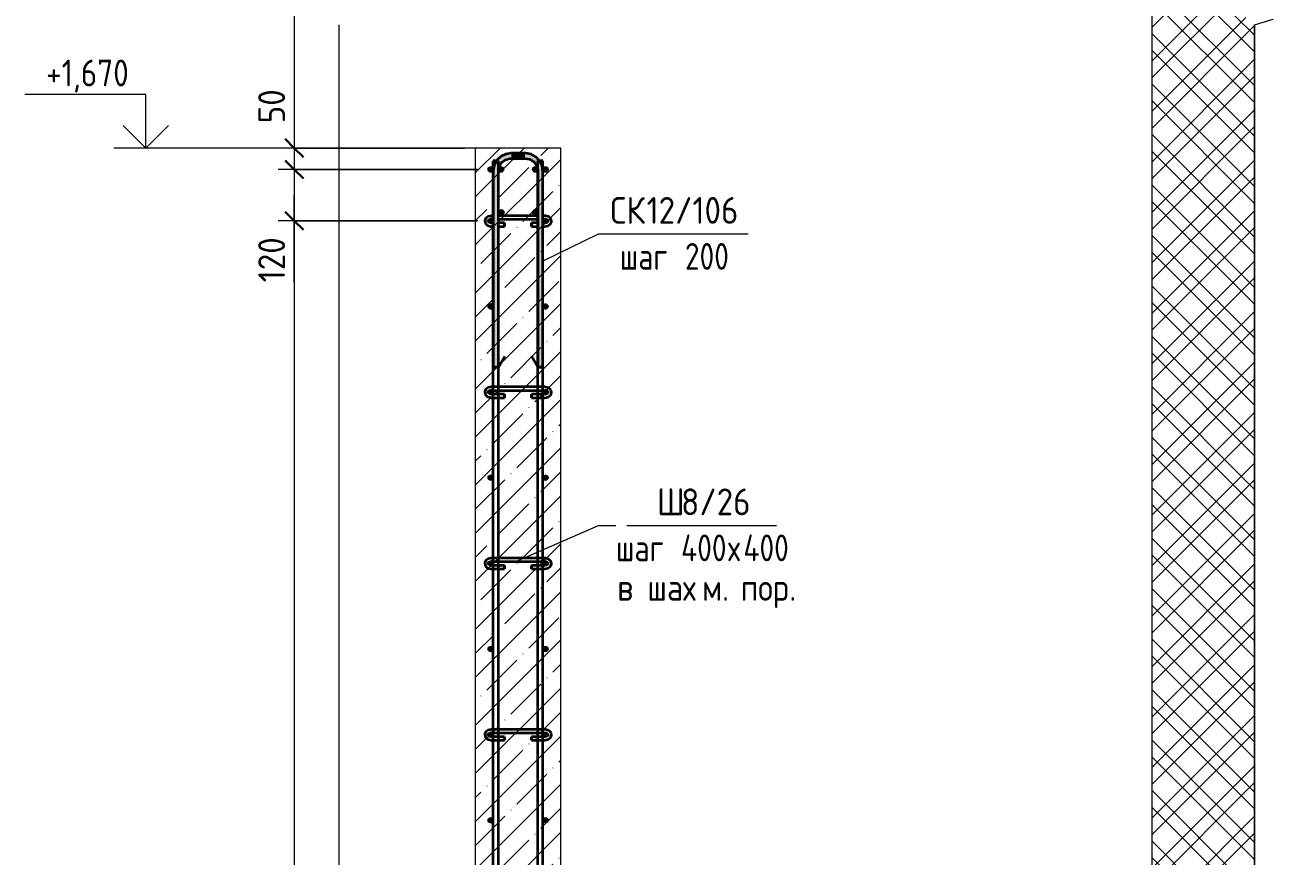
# Model space of a CAD drawing. Header units: millimetres. Extents: x -2461 to 50011, y -6221 to 38236.
# Drawn here: x 38458 to 41373, y 16 to 1958 of the extents above; entities that cross this region are included whole.
import ezdxf

# ---------------------------------------------------------------- set-up
doc = ezdxf.new("R2010")
doc.units = ezdxf.units.MM
for name, color, linetype, lineweight in [('AA_Dim', 7, 'Continuous', 9), ('AA_Dim-25', 7, 'Continuous', 9), ('AA_Linii', 7, 'Continuous', 9), ('AA_Oformlenie', 7, 'Continuous', 9), ('AA_Vinoska', 7, 'Continuous', 9), ('AA_Visotnaya otmetka', 7, 'Continuous', 9), ('AF_Stena', 7, 'Continuous', 18), ('AF_Stena_Опалубка', 253, 'Continuous', 18), ('Gen_Text', 7, 'Continuous', 9), ('KR_Armatura', 7, 'Continuous', 20), ('KR_Armatura_Tonkie', 7, 'Continuous', 20)]:
    doc.layers.add(name, color=color, linetype=linetype, lineweight=lineweight)
doc.styles.add('ISOCPEUR_10', font='isocpeur.ttf', dxfattribs={"width": 0.9, "height": 62.5})
doc.styles.add('ISOCPEUR_11', font='isocpeur.ttf', dxfattribs={"width": 0.85, "height": 62.5})
doc.styles.add('ISOCPEUR_12', font='isocpeur.ttf', dxfattribs={"width": 0.8, "height": 62.5})
doc.dimstyles.new('00_Точн_3_знака__прозр__2', dxfattribs={"dimscale": 304.8, "dimtxt": 62.248823, "dimasz": 0.139436, "dimexe": 0.123031, "dimexo": 0.082021, "dimgap": 0.008202, "dimtad": 1, "dimdec": 3, "dimrnd": 0.001, "dimdsep": 46, "dimtxsty": 'ISOCPEUR_10', "dimblk1": 'OBLIQUE', "dimblk2": 'OBLIQUE', "dimsah": 1, "dimcen": 0.09, "dimdle": 0.123031, "dimazin": 0, "dimtfac": 1, "dimtdec": 4, "dimtix": 1, "dimtmove": 1, "dimatfit": 3, "dimfxl": 1, "dimtvp": 1, "dimtolj": 1, "dimtzin": 0, "dimlwd": 18, "dimlwe": 18, "dimarcsym": 2})
doc.dimstyles.new('00_Точн_3_знака__прозр__3', dxfattribs={"dimscale": 304.8, "dimtxt": 62.248823, "dimasz": 0.139436, "dimexe": 0.123031, "dimexo": 0.082021, "dimgap": 0.008202, "dimtad": 1, "dimdec": 3, "dimrnd": 0.001, "dimdsep": 46, "dimtxsty": 'ISOCPEUR_10', "dimblk1": 'OBLIQUE', "dimblk2": 'OBLIQUE', "dimsah": 1, "dimcen": 0.09, "dimdle": 0.123031, "dimazin": 0, "dimtfac": 1, "dimtdec": 4, "dimtix": 1, "dimtmove": 0, "dimatfit": 3, "dimfxl": 1, "dimtvp": 1, "dimtolj": 1, "dimtzin": 0, "dimlwd": 18, "dimlwe": 18, "dimarcsym": 2})

# ---------------------------------------------------------------- blocks, each defined once
blk = doc.blocks.new('261_Шпилька массив _НесАрм_РабПлоск_ - 8 А240-4156466-2-2 Армирование')
at = {"layer": 'KR_Armatura_Tonkie', "lineweight": 35}
for p, q in [((1862.9, 1501.1), (1862.8, 1499.5)), ((1862.8, 1499.5), (1864.7, 1493.6)), ((1865.6, 1506.6), (1862.9, 1501.1)), ((1871.2, 1510.5), (1865.6, 1506.6)), ((1871.2, 1498.3), (1870.8, 1499.5)), ((1878.8, 1512), (1871.2, 1510.5)), ((1877, 1487.1), (1878.8, 1487)), ((1882.8, 1512), (1878.8, 1512)), ((1878.8, 1504), (1882.8, 1504)), ((1882.8, 1495), (1878.8, 1495)), ((1878.8, 1487), (1882.8, 1487)), ((1986.8, 1512), (1894.8, 1512)), ((1894.8, 1504), (1986.8, 1504)), ((1909.1, 1495), (1894.8, 1495)), ((1894.8, 1487), (1909.1, 1487)), ((1909.1, 1495), (1909.1, 1494.9)), ((1909.1, 1494.9), (1909.1, 1494.5)), ((1909.1, 1494.5), (1909.1, 1494.9)), ((1909.1, 1494.5), (1909.1, 1493.8)), ((1909.1, 1493.8), (1909.1, 1494.5)), ((1909.1, 1493.8), (1909.1, 1493)), ((1909.1, 1493), (1909.1, 1493.8)), ((1909.1, 1493), (1909.1, 1492.1)), ((1909.1, 1492.1), (1909.1, 1493)), ((1909.1, 1492.1), (1909.1, 1491)), ((1909.1, 1491), (1909.1, 1492.1)), ((1909.1, 1491), (1909.1, 1490)), ((1909.1, 1490), (1909.1, 1491)), ((1909.1, 1490), (1909.1, 1489)), ((1909.1, 1489), (1909.1, 1490)), ((1909.1, 1489), (1909.1, 1488.2)), ((1909.1, 1488.2), (1909.1, 1489)), ((1909.1, 1487.6), (1909.1, 1488.2)), ((1909.1, 1488.2), (1909.1, 1487.6)), ((1909.1, 1487.2), (1909.1, 1487.6)), ((1909.1, 1487.6), (1909.1, 1487.2)), ((1909.1, 1487.2), (1909.1, 1487)), ((1986.8, 1495), (1972.5, 1495)), ((1972.5, 1494.9), (1972.5, 1495)), ((1972.5, 1494.9), (1972.5, 1494.5)), ((1972.5, 1494.5), (1972.5, 1494.9)), ((1972.5, 1494.5), (1972.5, 1493.8)), ((1972.5, 1493.8), (1972.5, 1494.5)), ((1972.5, 1493.8), (1972.5, 1493)), ((1972.5, 1493), (1972.5, 1493.8)), ((1972.5, 1493), (1972.5, 1492.1)), ((1972.5, 1492.1), (1972.5, 1493)), ((1972.5, 1492.1), (1972.5, 1491)), ((1972.5, 1491), (1972.5, 1492.1)), ((1972.5, 1491), (1972.5, 1490)), ((1972.5, 1490), (1972.5, 1491)), ((1972.5, 1490), (1972.5, 1489)), ((1972.5, 1489), (1972.5, 1490)), ((1972.5, 1489), (1972.5, 1488.2)), ((1972.5, 1488.2), (1972.5, 1489)), ((1972.5, 1487.6), (1972.5, 1488.2)), ((1972.5, 1488.2), (1972.5, 1487.6)), ((1972.5, 1487.2), (1972.5, 1487.6)), ((1972.5, 1487.6), (1972.5, 1487.2)), ((1972.5, 1487), (1972.5, 1487.2)), ((1972.5, 1487), (1986.8, 1487)), ((2002.8, 1512), (1998.8, 1512)), ((1998.8, 1504), (2002.8, 1504)), ((2002.8, 1495), (1998.8, 1495)), ((1998.8, 1487), (2002.8, 1487)), ((1882.8, 1112), (1878.8, 1112)), ((1894.8, 1112), (1882.8, 1112)), ((1986.8, 1112), (1894.8, 1112)), ((1998.8, 1112), (1986.8, 1112)), ((2002.8, 1112), (1998.8, 1112)), ((2004.7, 1111.9), (2002.8, 1112)), ((2012, 1109.8), (2004.7, 1111.9)), ((2017, 1105.4), (2012, 1109.8)), ((1882.8, 1095), (1878.8, 1095)), ((1878.8, 1087), (1882.8, 1087)), ((1894.8, 1095), (1882.8, 1095)), ((1882.8, 1087), (1894.8, 1087)), ((1894.8, 1104), (1986.8, 1104)), ((1909.1, 1095), (1894.8, 1095)), ((1894.8, 1087), (1909.1, 1087)), ((1909.1, 1095), (1909.1, 1088.2)), ((1909.1, 1093.8), (1909.1, 1094.9)), ((1909.1, 1087.2), (1909.1, 1093.8)), ((1909.1, 1088.2), (1909.1, 1087)), ((1986.8, 1095), (1972.5, 1095)), ((1972.5, 1088.2), (1972.5, 1095)), ((1972.5, 1094.9), (1972.5, 1093.8)), ((1972.5, 1093.8), (1972.5, 1087.2)), ((1972.5, 1087), (1972.5, 1088.2)), ((1972.5, 1087), (1986.8, 1087)), ((1986.8, 1104), (1998.8, 1104)), ((1998.8, 1095), (1986.8, 1095)), ((1986.8, 1087), (1998.8, 1087)), ((1998.8, 1104), (2002.8, 1104)), ((2002.8, 1095), (1998.8, 1095)), ((1998.8, 1087), (2002.8, 1087)), ((2002.8, 1104), (2007.8, 1102.9)), ((2006.1, 1095.5), (2002.8, 1095)), ((2002.8, 1087), (2010.4, 1088.5)), ((2009.9, 1097.5), (2006.1, 1095.5)), ((2007.8, 1102.9), (2010.5, 1100.7)), ((2010.8, 1099.5), (2009.9, 1097.5)), ((2010.4, 1088.5), (2015.8, 1092.2)), ((2010.5, 1100.7), (2010.8, 1099.5)), ((2016, 1092.4), (2018.7, 1097.9)), ((2018.8, 1099.5), (2017, 1105.4)), ((2018.7, 1097.9), (2018.8, 1099.5)), ((1882.8, 712), (1878.8, 712)), ((1878.8, 704), (1882.8, 704)), ((1894.8, 712), (1882.8, 712)), ((1882.8, 704), (1894.8, 704)), ((1986.8, 712), (1894.8, 712)), ((1894.8, 704), (1986.8, 704)), ((1998.8, 712), (1986.8, 712)), ((1986.8, 704), (1998.8, 704)), ((2002.8, 712), (1998.8, 712)), ((1999, 704), (2002.8, 704)), ((1882.8, 695), (1878.8, 695)), ((1878.8, 687), (1882.8, 687)), ((1894.8, 695), (1882.8, 695)), ((1882.8, 687), (1894.8, 687)), ((1909.1, 695), (1894.8, 695)), ((1894.8, 687), (1909.1, 687)), ((1909.1, 695), (1909.1, 688.2)), ((1909.1, 693.8), (1909.1, 694.9)), ((1909.1, 687.2), (1909.1, 693.8)), ((1909.1, 688.2), (1909.1, 687)), ((1986.8, 695), (1972.5, 695)), ((1972.5, 688.2), (1972.5, 695)), ((1972.5, 694.9), (1972.5, 693.8)), ((1972.5, 693.8), (1972.5, 687.2)), ((1972.5, 687), (1972.5, 688.2)), ((1972.5, 687), (1986.8, 687)), ((1998.6, 695), (1986.8, 695)), ((1986.8, 687), (1998.8, 687)), ((2002.8, 695), (1998.8, 695)), ((1998.8, 687), (2002.8, 687)), ((1882.8, 312), (1878.8, 312)), ((1878.8, 304), (1882.8, 304)), ((1882.8, 295), (1878.8, 295)), ((1894.8, 312), (1882.8, 312)), ((1882.8, 304), (1894.8, 304)), ((1894.8, 295), (1882.8, 295)), ((1986.8, 312), (1894.8, 312)), ((1894.8, 304), (1986.8, 304)), ((1909.1, 295), (1894.8, 295)), ((1909.1, 295), (1909.1, 288.2)), ((1909.1, 293.8), (1909.1, 294.9)), ((1909.1, 287.2), (1909.1, 293.8)), ((1986.8, 295), (1972.5, 295)), ((1972.5, 288.2), (1972.5, 295)), ((1972.5, 294.9), (1972.5, 293.8)), ((1972.5, 293.8), (1972.5, 287.2)), ((1998.8, 312), (1986.8, 312)), ((1986.8, 304), (1998.8, 304)), ((1998.8, 295), (1986.8, 295)), ((2002.8, 312), (1998.8, 312)), ((1998.8, 304), (2002.8, 304)), ((2002.8, 295), (1998.8, 295)), ((1878.8, 287), (1882.8, 287)), ((1882.8, 287), (1894.8, 287)), ((1894.8, 287), (1909.1, 287)), ((1909.1, 288.2), (1909.1, 287)), ((1972.5, 287), (1972.5, 288.2)), ((1972.5, 287), (1986.8, 287)), ((1986.8, 287), (1998.8, 287)), ((1998.8, 287), (2002.8, 287))]:
    blk.add_line(p, q, dxfattribs=at)
at = {"layer": 'KR_Armatura_Tonkie', "lineweight": 35, "flags": 128}
for points in [[(1864.7, 1493.6), (1869.7, 1489.2), (1877, 1487.1)], [(1870.8, 1499.5), (1871.8, 1501.5), (1875.5, 1503.6), (1878.8, 1504)], [(1878.8, 1495), (1873.8, 1496.1), (1871.2, 1498.3)], [(2018.8, 1499.5), (2017, 1505.4), (2012, 1509.8), (2004.7, 1511.9), (2002.8, 1512)], [(2002.8, 1504), (2007.8, 1502.9), (2010.5, 1500.7), (2010.8, 1499.5)], [(2002.8, 1487), (2010.4, 1488.5), (2016, 1492.4), (2018.7, 1497.9), (2018.8, 1499.5)], [(2010.8, 1499.5), (2009.9, 1497.5), (2006.1, 1495.5), (2002.8, 1495)], [(1878.8, 1112), (1871.2, 1110.5), (1865.6, 1106.6), (1862.9, 1101.1), (1862.8, 1099.5)], [(1862.8, 1099.5), (1864.7, 1093.6), (1869.7, 1089.2), (1877, 1087.1), (1878.8, 1087)], [(1870.8, 1099.5), (1871.8, 1101.5), (1875.5, 1103.6), (1878.8, 1104)], [(1878.8, 1095), (1873.8, 1096.1), (1871.2, 1098.3), (1870.8, 1099.5)], [(1878.8, 1104), (1882.8, 1104), (1894.8, 1104)], [(1878.8, 712), (1871.2, 710.5), (1865.6, 706.6), (1862.9, 701.1), (1862.8, 699.5)], [(1870.8, 699.5), (1871.8, 701.5), (1875.5, 703.6), (1878.8, 704)], [(2018.8, 699.5), (2017, 705.4), (2012, 709.8), (2004.7, 711.9), (2002.8, 712)], [(2002.8, 704), (2007.8, 702.9), (2010.5, 700.7), (2010.8, 699.5)], [(1862.8, 699.5), (1864.7, 693.6), (1869.7, 689.2), (1877, 687.1), (1878.8, 687)], [(1878.8, 695), (1873.8, 696.1), (1871.2, 698.3), (1870.8, 699.5)], [(2002.8, 687), (2010.4, 688.5), (2016, 692.4), (2018.7, 697.9), (2018.8, 699.5)], [(2010.8, 699.5), (2009.9, 697.5), (2006.1, 695.5), (2002.8, 695)], [(1878.8, 312), (1871.2, 310.5), (1865.6, 306.6), (1862.9, 301.1), (1862.8, 299.5)], [(1862.8, 299.5), (1864.7, 293.6), (1869.7, 289.2), (1877, 287.1), (1878.8, 287)], [(1870.8, 299.5), (1871.8, 301.5), (1875.5, 303.6), (1878.8, 304)], [(1878.8, 295), (1873.8, 296.1), (1871.2, 298.3), (1870.8, 299.5)], [(2018.8, 299.5), (2017, 305.4), (2012, 309.8), (2004.7, 311.9), (2002.8, 312)], [(2002.8, 304), (2007.8, 302.9), (2010.5, 300.7), (2010.8, 299.5)], [(2002.8, 287), (2010.4, 288.5), (2016, 292.4), (2018.7, 297.9), (2018.8, 299.5)], [(2010.8, 299.5), (2009.9, 297.5), (2006.1, 295.5), (2002.8, 295)]]:
    blk.add_lwpolyline(points, dxfattribs=at)
blk = doc.blocks.new('350_Стержень П торец СК-СГ _НесАрм_РабПлоск_ - 350_Стержень П торец СК-СГ _НесАрм_РабПлоск_-4140246-2-2 Армирование')
at = {"layer": 'KR_Armatura_Tonkie', "lineweight": 35}
for points in [[(1888.8, 1616), (1894.8, 1616), (1895.8, 1623.8), (1899, 1631.2), (1903.6, 1637.2), (1910.1, 1642.1), (1917.2, 1645), (1924.8, 1646.2), (1924.8, 1658), (1914, 1656.6), (1903.6, 1652.2), (1895.1, 1645.7), (1888.5, 1637), (1884.3, 1626.9), (1883, 1616), (1887.3, 1616)], [(1955.1, 1646), (1956.8, 1646.2), (1956.8, 1658), (1924.8, 1657.8), (1924.8, 1646), (1949.3, 1646)], [(1995.8, 1616), (1998.8, 1616), (1997.4, 1626.9), (1993, 1637.3), (1986.5, 1645.7), (1977.8, 1652.4), (1967.7, 1656.6), (1956.8, 1657.8), (1956.8, 1646), (1964.6, 1645), (1972, 1641.9), (1978, 1637.2), (1982.9, 1630.7), (1985.8, 1623.7), (1987, 1616), (1994.4, 1616)], [(1888.8, 1158), (1894.8, 1158), (1894.6, 1616), (1882.8, 1616), (1883, 1158), (1887.3, 1158)], [(1989.8, 1158), (1998.8, 1158), (1998.6, 1616), (1986.8, 1616), (1987, 1158), (1988.6, 1158)]]:
    blk.add_hatch(color=256, dxfattribs=at).paths.add_polyline_path(points)
for p, q in [((1956.8, 1658), (1924.8, 1658)), ((1924.8, 1646), (1956.8, 1646)), ((1882.8, 1616), (1882.8, 1158)), ((1894.8, 1158), (1894.8, 1616)), ((1986.8, 1616), (1986.8, 1158)), ((1998.8, 1158), (1998.8, 1616)), ((1894.8, 1158), (1909.8, 1184)), ((1986.8, 1158), (1971.8, 1184)), ((1894.8, 1158), (1882.8, 1158)), ((1883, 1158), (1894.6, 1158)), ((1998.8, 1158), (1986.8, 1158)), ((1987, 1158), (1998.6, 1158))]:
    blk.add_line(p, q, dxfattribs=at)
at = {"layer": 'KR_Armatura_Tonkie', "lineweight": 35, "flags": 128}
for points in [[(1890.6, 1640), (1885.3, 1630.1), (1882.9, 1617.5), (1882.8, 1616)], [(1924.8, 1658), (1912.1, 1656), (1900.6, 1650.3), (1891.4, 1641.4), (1890.6, 1640)], [(1894.8, 1616), (1896.8, 1626.7), (1902.4, 1635.9), (1910.9, 1642.6), (1921.3, 1645.8), (1924.8, 1646)], [(1991.2, 1640.2), (1982.2, 1649.4), (1971, 1655.5), (1958.4, 1658), (1956.8, 1658)], [(1956.8, 1646), (1967.5, 1644), (1976.7, 1638.4), (1983.4, 1629.9), (1986.6, 1619.5), (1986.8, 1616)], [(1998.8, 1616), (1996.9, 1628.7), (1991.3, 1640)]]:
    blk.add_lwpolyline(points, dxfattribs=at)
blk = doc.blocks.new('011_Прямоугольник обрыва _ЭлУзла_ - 011_Прямоугольник обрыва _ЭлУзла_-4155335-2-2 Армирование')
at = {"layer": 'AA_Oformlenie'}
for p, q in [((1523.1, -1616.8), (1523.1, 1957.5)), ((3660.8, 1957.5), (3660.8, -1616.8))]:
    blk.add_line(p, q, dxfattribs=at)
blk = doc.blocks.new('DIMBLOCK105-2-2 Армирование')
at = {"layer": 'AA_Dim-25', "lineweight": 30}
for p, q in [((39087.2, 2720), (39065.9, 2741.2)), ((39087.2, 2720), (39108.4, 2698.7)), ((39087.2, 1670), (39065.9, 1691.2)), ((39087.2, 1670), (39108.4, 1648.7))]:
    blk.add_line(p, q, dxfattribs=at)
at = {"layer": 'AA_Dim-25', "lineweight": 18}
for p, q in [((39484.8, 2720), (39049.7, 2720)), ((39087.2, 2720), (39087.2, 1670)), ((39087.2, 2720), (39484.8, 2720)), ((39484.8, 1670), (39049.7, 1670)), ((39087.2, 1670), (39484.8, 1670))]:
    blk.add_line(p, q, dxfattribs=at)
at = {"layer": 'AA_Dim-25', "color": 0, "lineweight": 18, "insert": (39003, 2121.4), "char_height": 62.5, "width": 176.691, "attachment_point": 1, "rotation": 90, "line_spacing_factor": 1.149209, "style": 'ISOCPEUR_10'}
blk.add_mtext('1050', dxfattribs=at)
blk = doc.blocks.new('_Oblique')
at = {"color": 0, "linetype": 'ByBlock', "lineweight": -2}
blk.add_line((-0.5, -0.5), (0.5, 0.5), dxfattribs=at)
blk = doc.blocks.new('DIMBLOCK106-2-2 Армирование')
at = {"layer": 'AA_Dim-25', "lineweight": 18}
for p, q in [((39087.2, 1806.8), (39087.2, 1702.8)), ((39087.2, 1702.8), (39087.2, 1645)), ((39484.8, 1670), (39049.7, 1670)), ((39087.2, 1670), (39087.2, 1620)), ((39087.2, 1670), (39484.8, 1670)), ((39514.8, 1620), (39049.7, 1620)), ((39087.2, 1620), (39514.8, 1620))]:
    blk.add_line(p, q, dxfattribs=at)
at = {"layer": 'AA_Dim-25', "lineweight": 30}
for p, q in [((39087.2, 1670), (39065.9, 1691.2)), ((39087.2, 1670), (39108.4, 1648.7)), ((39087.2, 1620), (39065.9, 1641.2)), ((39087.2, 1620), (39108.4, 1598.7))]:
    blk.add_line(p, q, dxfattribs=at)
at = {"layer": 'AA_Dim-25', "color": 0, "lineweight": 18, "insert": (39003, 1727.8), "char_height": 62.5, "width": 94.81, "attachment_point": 1, "rotation": 90, "line_spacing_factor": 1.149209, "style": 'ISOCPEUR_10'}
blk.add_mtext('50', dxfattribs=at)
blk = doc.blocks.new('DIMBLOCK107-2-2 Армирование')
at = {"layer": 'AA_Dim-25', "lineweight": 30}
for p, q in [((39087.2, 1620), (39065.9, 1641.2)), ((39087.2, 1620), (39108.4, 1598.7)), ((39087.2, 1500), (39065.9, 1521.2)), ((39087.2, 1500), (39108.4, 1478.8))]:
    blk.add_line(p, q, dxfattribs=at)
at = {"layer": 'AA_Dim-25', "lineweight": 18}
for p, q in [((39514.8, 1620), (39049.7, 1620)), ((39087.2, 1620), (39087.2, 1500)), ((39087.2, 1620), (39514.8, 1620)), ((39087.2, 1489.2), (39087.2, 1560)), ((39514.8, 1500), (39049.7, 1500)), ((39087.2, 1500), (39514.8, 1500)), ((39087.2, 1356.5), (39087.2, 1489.2))]:
    blk.add_line(p, q, dxfattribs=at)
at = {"layer": 'AA_Dim-25', "color": 0, "lineweight": 18, "insert": (39003, 1356.5), "char_height": 62.5, "width": 129.286, "attachment_point": 1, "rotation": 90, "line_spacing_factor": 1.149209, "style": 'ISOCPEUR_10'}
blk.add_mtext('120', dxfattribs=at)
blk = doc.blocks.new('DIMBLOCK108-2-2 Армирование')
at = {"layer": 'AA_Dim-25', "lineweight": 30}
for p, q in [((39087.2, 1500), (39065.9, 1521.2)), ((39087.2, 1500), (39108.4, 1478.8)), ((39087.2, -2900), (39065.9, -2878.8)), ((39087.2, -2900), (39108.4, -2921.2))]:
    blk.add_line(p, q, dxfattribs=at)
at = {"layer": 'AA_Dim-25', "lineweight": 18}
for p, q in [((39514.8, 1500), (39049.7, 1500)), ((39087.2, 1500), (39087.2, -2900)), ((39087.2, 1500), (39514.8, 1500)), ((39514.8, -2900), (39049.7, -2900)), ((39087.2, -2900), (39514.8, -2900))]:
    blk.add_line(p, q, dxfattribs=at)
at = {"layer": 'AA_Dim-25', "color": 0, "lineweight": 18, "insert": (39003, -923.3), "char_height": 62.5, "width": 535.819, "attachment_point": 1, "rotation": 90, "line_spacing_factor": 1.149209, "style": 'ISOCPEUR_10'}
blk.add_mtext('200х22=4400', dxfattribs=at)
blk = doc.blocks.new('Высотные отметки - Стрелка вверх-400292-2-2 Армирование')
at = {"layer": 'AA_Vinoska'}
for p, q in [((1076.9, -2825), (794.4, -2825)), ((1076.9, -2950), (1076.9, -2825)), ((1076.9, -2950), (1023.8, -2897)), ((1076.9, -2950), (1129.9, -2897)), ((1151.9, -2950), (1001.9, -2950))]:
    blk.add_line(p, q, dxfattribs=at)
blk = doc.blocks.new('042_М_Арматуры - Диам длина поз _ Комментарий-3662934-2-2 Армирование')
at = {"layer": 'AA_Vinoska'}
blk.add_line((2588.7, -2781.8), (2938.7, -2781.8), dxfattribs=at)

msp = doc.modelspace()

# ---------------------------------------------------------------- hatches: boundary and pattern name
at = {"layer": 'AA_Oformlenie'}
h = msp.add_hatch(dxfattribs=at)
h.set_pattern_fill('FP_18', color=250, style=0, pattern_type=2)
h.set_pattern_definition([(135, (41809.78, 825), (-58.9331, -58.9331), []), (135, (41849.07, 825), (-58.9331, -58.9331), [])])
h.paths.add_polyline_path([(41147.2895, -3459.9255), (41329.8443, -3459.9255), (41329.8443, -1672.4441), (41309.7666, -1672.4441), (41309.7666, -1644.9441), (41329.8443, -1644.9441), (41286.5192, -1630.8669), (41329.8443, -1616.7898), (41329.8443, 1957.5186), (41309.7666, 1957.5186), (41309.7666, 1985.0186), (41329.8443, 1985.0186), (41286.5192, 1999.0958), (41329.8443, 2013.173), (41329.8443, 3800), (41089.8443, 3800), (41089.8443, -3459.9255)])
at = {"layer": 'AF_Stena', "lineweight": 9}
h = msp.add_hatch(dxfattribs=at)
h.set_pattern_fill('FP_15', color=256, style=0, pattern_type=2)
h.set_pattern_definition([(45, (41809.78, 825), (-58.9331, 58.9331), []), (45, (41849.07, 825), (-58.9331, 58.9331), [])])
h.paths.add_polyline_path([(41147.2895, -3459.9255), (41329.8443, -3459.9255), (41329.8443, -1672.4441), (41309.7666, -1672.4441), (41309.7666, -1644.9441), (41329.8443, -1644.9441), (41286.5192, -1630.8669), (41329.8443, -1616.7898), (41329.8443, 1957.5186), (41309.7666, 1957.5186), (41309.7666, 1985.0186), (41329.8443, 1985.0186), (41286.5192, 1999.0958), (41329.8443, 2013.173), (41329.8443, 3800), (41089.8443, 3800), (41089.8443, -3459.9255)])
h = msp.add_hatch(dxfattribs=at)
h.set_pattern_fill('FP_14', color=256, style=0, pattern_type=2)
h.set_pattern_definition([(45, (41809.78, 825), (-56.1266, 56.1266), []), (45, (41865.91, 825), (-56.1266, 56.1266), [99.219, -19.844, 0.8382, -19.006])])
h.paths.add_polyline_path([(39509.8443, -2950), (39709.8443, -2950), (39709.8443, 1670), (39509.8443, 1670), (39509.8443, -2922.0141)])
h.paths.add_polyline_path([(39618.2898, 2720), (39709.8443, 2720), (39709.8443, 2920), (39667.8443, 2920), (39667.8443, 2792), (39666.4132, 2781.1296), (39662.0538, 2770.7868), (39655.5428, 2762.3015), (39646.8443, 2755.6269), (39636.7147, 2751.4311), (39625.8443, 2750), (39593.8443, 2750), (39582.9739, 2751.4311), (39572.6311, 2755.7905), (39564.1458, 2762.3015), (39557.4712, 2771), (39553.2754, 2781.1296), (39551.8443, 2792), (39551.8443, 2920), (39509.8443, 2920), (39509.8443, 2720), (39576.9655, 2720)])
h.paths.add_polyline_path([(39625.8443, 2762), (39633.6089, 2763.0222), (39640.8443, 2766.0192), (39647.2211, 2771), (39651.8251, 2777), (39654.9154, 2784.9441), (39655.8443, 2792), (39654.8221, 2799.7645), (39651.8251, 2807), (39647.0575, 2813.2132), (39609.892, 2850.3787), (39618.3773, 2858.864), (39655.8443, 2821.6984), (39655.8443, 2920), (39563.8443, 2920), (39563.8443, 2804.331), (39567.4656, 2807.9523), (39604.8443, 2770.6232), (39610.8443, 2766.0192), (39618.2898, 2762.9945)])
h.paths.add_polyline_path([(39595.8443, 2762), (39596.5388, 2762), (39595.4251, 2763.0222), (39563.8443, 2794.603), (39563.8443, 2792), (39564.8665, 2784.2354), (39567.8635, 2777), (39572.8443, 2770.6232), (39578.8443, 2766.0192), (39586.0797, 2763.0222), (39593.8443, 2762)])
at = {"layer": 'KR_Armatura'}
h = msp.add_hatch(color=256, dxfattribs=at)
edge = h.paths.add_edge_path()
edge.add_arc((39545.8443, 1620), 6, 0, 360)
for points in [[(39548.8443, 1614.8038), (39551.6949, 1620.2588), (39548.8443, 1625.1961), (39542.8443, 1625.1961), (39539.8443, 1620), (39542.8443, 1614.8038)], [(39572.8443, 1614.8038), (39575.6949, 1620.2588), (39572.8443, 1625.1961), (39566.8443, 1625.1961), (39563.8443, 1620), (39566.8443, 1614.8038)], [(39652.8443, 1614.8038), (39655.6949, 1620.2588), (39652.8443, 1625.1961), (39646.8443, 1625.1961), (39643.8443, 1620), (39646.8443, 1614.8038)], [(39670.8443, 1614.8038), (39676.8443, 1614.8038), (39679.8443, 1620), (39676.8443, 1625.1961), (39670.8443, 1625.1961), (39667.8443, 1620)], [(39567.8443, 1514.8038), (39573.8443, 1514.8038), (39576.8443, 1520), (39573.8443, 1525.1961), (39567.8443, 1525.1961), (39564.8443, 1520)], [(39646.8443, 1514.8038), (39652.8443, 1514.8038), (39655.8443, 1520), (39652.8443, 1525.1961), (39646.8443, 1525.1961), (39643.8443, 1520)], [(39545.8443, 1494), (39551.0405, 1497), (39551.0405, 1503), (39545.8443, 1506), (39540.6482, 1503), (39540.6482, 1497)], [(39673.8443, 1494), (39679.0405, 1497), (39679.0405, 1503), (39673.8443, 1506), (39668.6482, 1503), (39668.6482, 1497)], [(39545.8443, 1294), (39551.0405, 1297), (39551.0405, 1303), (39545.8443, 1306), (39540.6482, 1303), (39540.6482, 1297)], [(39673.8443, 1294), (39679.0405, 1297), (39679.0405, 1303), (39673.8443, 1306), (39668.6482, 1303), (39668.6482, 1297)], [(39545.8443, 1094), (39551.0405, 1097), (39551.0405, 1103), (39545.8443, 1106), (39540.6482, 1103), (39540.6482, 1097), (39542.1197, 1096.1504)], [(39673.8443, 1094), (39679.0405, 1097), (39679.0405, 1103), (39673.8443, 1106), (39668.6482, 1103), (39668.6482, 1097), (39670.1197, 1096.1504)], [(39545.8443, 894), (39551.0405, 897), (39551.0405, 903), (39545.8443, 906), (39540.6482, 903), (39540.6482, 897)], [(39673.8443, 894), (39679.0405, 897), (39679.0405, 903), (39673.8443, 906), (39668.6482, 903), (39668.6482, 897)], [(39545.8443, 694), (39551.0405, 697), (39550.9208, 703.0691), (39545.8443, 706), (39540.6482, 703), (39540.6482, 697)], [(39673.8443, 694), (39679.0405, 697), (39678.9208, 703.0691), (39673.8443, 706), (39668.6482, 703), (39668.6482, 697)], [(39545.8443, 494), (39551.0405, 497), (39551.0405, 503), (39545.8443, 506), (39540.6482, 503), (39540.6482, 497)], [(39673.8443, 494), (39679.0405, 497), (39679.0405, 503), (39673.8443, 506), (39668.6482, 503), (39668.6482, 497)], [(39545.8443, 294), (39551.0405, 297), (39551.0405, 303), (39545.8443, 306), (39540.6482, 303), (39540.6482, 297), (39543.3688, 295.4292)], [(39673.8443, 294), (39679.0405, 297), (39679.0405, 303), (39673.8443, 306), (39668.6482, 303), (39668.6482, 297), (39671.3688, 295.4292)], [(39545.8443, 94), (39551.0405, 97), (39551.0405, 103), (39545.8443, 106), (39540.6482, 103), (39540.6482, 97)], [(39673.8443, 94), (39679.0405, 97), (39679.0405, 103), (39673.8443, 106), (39668.6482, 103), (39668.6482, 97)]]:
    msp.add_hatch(color=256, dxfattribs=at).paths.add_polyline_path(points)
h = msp.add_hatch(color=256, dxfattribs=at)
edge = h.paths.add_edge_path()
edge.add_arc((39569.8443, 1620), 6, 0, 360)
h = msp.add_hatch(color=256, dxfattribs=at)
edge = h.paths.add_edge_path()
edge.add_arc((39649.8443, 1620), 6, 0, 360)
h = msp.add_hatch(color=256, dxfattribs=at)
edge = h.paths.add_edge_path()
edge.add_arc((39673.8443, 1620), 6, 0, 360)
h = msp.add_hatch(color=256, dxfattribs=at)
edge = h.paths.add_edge_path()
edge.add_arc((39570.8443, 1520), 6, 0, 360)
h = msp.add_hatch(color=256, dxfattribs=at)
edge = h.paths.add_edge_path()
edge.add_arc((39649.8443, 1520), 6, 0, 360)
h = msp.add_hatch(color=256, dxfattribs=at)
edge = h.paths.add_edge_path()
edge.add_arc((39545.8443, 1500), 6, 0, 360)
h = msp.add_hatch(color=256, dxfattribs=at)
edge = h.paths.add_edge_path()
edge.add_arc((39673.8443, 1500), 6, 0, 360)
h = msp.add_hatch(color=256, dxfattribs=at)
edge = h.paths.add_edge_path()
edge.add_arc((39545.8443, 1300), 6, 0, 360)
h = msp.add_hatch(color=256, dxfattribs=at)
edge = h.paths.add_edge_path()
edge.add_arc((39673.8443, 1300), 6, 0, 360)
h = msp.add_hatch(color=256, dxfattribs=at)
edge = h.paths.add_edge_path()
edge.add_arc((39545.8443, 1100), 6, 0, 360)
h = msp.add_hatch(color=256, dxfattribs=at)
edge = h.paths.add_edge_path()
edge.add_arc((39673.8443, 1100), 6, 0, 360)
h = msp.add_hatch(color=256, dxfattribs=at)
edge = h.paths.add_edge_path()
edge.add_arc((39545.8443, 900), 6, 0, 360)
h = msp.add_hatch(color=256, dxfattribs=at)
edge = h.paths.add_edge_path()
edge.add_arc((39673.8443, 900), 6, 0, 360)
h = msp.add_hatch(color=256, dxfattribs=at)
edge = h.paths.add_edge_path()
edge.add_arc((39545.8443, 700), 6, 0, 360)
h = msp.add_hatch(color=256, dxfattribs=at)
edge = h.paths.add_edge_path()
edge.add_arc((39673.8443, 700), 6, 0, 360)
h = msp.add_hatch(color=256, dxfattribs=at)
edge = h.paths.add_edge_path()
edge.add_arc((39545.8443, 500), 6, 0, 360)
h = msp.add_hatch(color=256, dxfattribs=at)
edge = h.paths.add_edge_path()
edge.add_arc((39673.8443, 500), 6, 0, 360)
h = msp.add_hatch(color=256, dxfattribs=at)
edge = h.paths.add_edge_path()
edge.add_arc((39545.8443, 300), 6, 0, 360)
h = msp.add_hatch(color=256, dxfattribs=at)
edge = h.paths.add_edge_path()
edge.add_arc((39673.8443, 300), 6, 0, 360)
h = msp.add_hatch(color=256, dxfattribs=at)
edge = h.paths.add_edge_path()
edge.add_arc((39545.8443, 100), 6, 0, 360)
h = msp.add_hatch(color=256, dxfattribs=at)
edge = h.paths.add_edge_path()
edge.add_arc((39673.8443, 100), 6, 0, 360)

# ---------------------------------------------------------------- linework, layer by layer
at = {"layer": 'AA_Linii'}
msp.add_line((41329.8443, -1616.7898), (41329.8443, 1957.5186), dxfattribs=at)
at = {"layer": 'AA_Vinoska'}
for p, q in [((41329.8443, 1957.5186), (41373.1456, 1971.2686)), ((39670.1202, 1407.1716), (39797.267, 1469.3616)), ((39610.3654, 706.3657), (39797.267, 788.6119)), ((39797.267, 788.6119), (39838.3902, 788.6119))]:
    msp.add_line(p, q, dxfattribs=at)
at = {"layer": 'AA_Visotnaya otmetka'}
for q in [(38740.5518, 1670), (39627.9297, 1670)]:
    msp.add_line((39627.9297, 1670), q, dxfattribs=at)
at = {"layer": 'AF_Stena_Опалубка', "lineweight": 20}
for p, q in [((41089.8443, 3800), (41089.8443, -3459.9255)), ((39509.8443, 1670), (39509.8443, -2950)), ((39709.8443, 1670), (39509.8443, 1670)), ((39709.8443, -2950), (39709.8443, 1670))]:
    msp.add_line(p, q, dxfattribs=at)
at = {"layer": 'KR_Armatura'}
for p, q in [((39542.8443, 1625.1961), (39539.8443, 1620)), ((39539.8443, 1620), (39542.8443, 1614.8038)), ((39548.8443, 1625.1961), (39542.8443, 1625.1961)), ((39542.8443, 1614.8038), (39548.8443, 1614.8038)), ((39551.6949, 1620.2588), (39548.8443, 1625.1961)), ((39548.8443, 1614.8038), (39551.6949, 1620.2588)), ((39566.8443, 1625.1961), (39563.8443, 1620)), ((39563.8443, 1620), (39566.8443, 1614.8038)), ((39572.8443, 1625.1961), (39566.8443, 1625.1961)), ((39566.8443, 1614.8038), (39572.8443, 1614.8038)), ((39575.6949, 1620.2588), (39572.8443, 1625.1961)), ((39572.8443, 1614.8038), (39575.6949, 1620.2588)), ((39646.8443, 1625.1961), (39643.8443, 1620)), ((39643.8443, 1620), (39646.8443, 1614.8038)), ((39652.8443, 1625.1961), (39646.8443, 1625.1961)), ((39646.8443, 1614.8038), (39652.8443, 1614.8038)), ((39655.6949, 1620.2588), (39652.8443, 1625.1961)), ((39652.8443, 1614.8038), (39655.6949, 1620.2588)), ((39670.8443, 1625.1961), (39667.8443, 1620)), ((39667.8443, 1620), (39670.8443, 1614.8038)), ((39676.8443, 1625.1961), (39670.8443, 1625.1961)), ((39670.8443, 1614.8038), (39676.8443, 1614.8038)), ((39679.8443, 1620), (39676.8443, 1625.1961)), ((39676.8443, 1614.8038), (39679.8443, 1620)), ((39567.8443, 1525.1961), (39564.8443, 1520)), ((39564.8443, 1520), (39567.8443, 1514.8038)), ((39573.8443, 1525.1961), (39567.8443, 1525.1961)), ((39576.8443, 1520), (39573.8443, 1525.1961)), ((39573.8443, 1514.8038), (39576.8443, 1520)), ((39646.8443, 1525.1961), (39643.8443, 1520)), ((39643.8443, 1520), (39646.8443, 1514.8038)), ((39652.8443, 1525.1961), (39646.8443, 1525.1961)), ((39655.8443, 1520), (39652.8443, 1525.1961)), ((39652.8443, 1514.8038), (39655.8443, 1520)), ((39545.8443, 1506), (39540.6482, 1503)), ((39540.6482, 1503), (39540.6482, 1497)), ((39540.6482, 1497), (39545.8443, 1494)), ((39551.0405, 1503), (39545.8443, 1506)), ((39545.8443, 1494), (39551.0405, 1497)), ((39551.0405, 1497), (39551.0405, 1503)), ((39567.8443, 1514.8038), (39573.8443, 1514.8038)), ((39646.8443, 1514.8038), (39652.8443, 1514.8038)), ((39673.8443, 1506), (39668.6482, 1503)), ((39668.6482, 1503), (39668.6482, 1497)), ((39668.6482, 1497), (39673.8443, 1494)), ((39679.0405, 1503), (39673.8443, 1506)), ((39673.8443, 1494), (39679.0405, 1497)), ((39679.0405, 1497), (39679.0405, 1503)), ((39545.8443, 1306), (39540.6482, 1303)), ((39540.6482, 1303), (39540.6482, 1297)), ((39540.6482, 1297), (39545.8443, 1294)), ((39551.0405, 1303), (39545.8443, 1306)), ((39545.8443, 1294), (39551.0405, 1297)), ((39551.0405, 1297), (39551.0405, 1303)), ((39673.8443, 1306), (39668.6482, 1303)), ((39668.6482, 1303), (39668.6482, 1297)), ((39668.6482, 1297), (39673.8443, 1294)), ((39679.0405, 1303), (39673.8443, 1306)), ((39673.8443, 1294), (39679.0405, 1297)), ((39679.0405, 1297), (39679.0405, 1303)), ((39545.8443, 1106), (39540.6482, 1103)), ((39540.6482, 1103), (39540.6482, 1097)), ((39540.6482, 1097), (39542.1197, 1096.1504)), ((39542.1197, 1096.1504), (39545.8443, 1094)), ((39551.0405, 1103), (39545.8443, 1106)), ((39545.8443, 1094), (39551.0405, 1097)), ((39551.0405, 1097), (39551.0405, 1103)), ((39673.8443, 1106), (39668.6482, 1103)), ((39668.6482, 1103), (39668.6482, 1097)), ((39668.6482, 1097), (39670.1197, 1096.1504)), ((39670.1197, 1096.1504), (39673.8443, 1094)), ((39679.0405, 1103), (39673.8443, 1106)), ((39673.8443, 1094), (39679.0405, 1097)), ((39679.0405, 1097), (39679.0405, 1103)), ((39545.8443, 906), (39540.6482, 903)), ((39551.0405, 903), (39545.8443, 906)), ((39673.8443, 906), (39668.6482, 903)), ((39679.0405, 903), (39673.8443, 906)), ((39540.6482, 903), (39540.6482, 897)), ((39540.6482, 897), (39545.8443, 894)), ((39545.8443, 894), (39551.0405, 897)), ((39551.0405, 897), (39551.0405, 903)), ((39668.6482, 903), (39668.6482, 897)), ((39668.6482, 897), (39673.8443, 894)), ((39673.8443, 894), (39679.0405, 897)), ((39679.0405, 897), (39679.0405, 903)), ((39545.8443, 706), (39540.6482, 703)), ((39540.6482, 703), (39540.6482, 697)), ((39550.9208, 703.0691), (39545.8443, 706)), ((39551.0405, 697), (39550.9208, 703.0691)), ((39673.8443, 706), (39668.6482, 703)), ((39668.6482, 703), (39668.6482, 697)), ((39678.9208, 703.0691), (39673.8443, 706)), ((39679.0405, 697), (39678.9208, 703.0691)), ((39540.6482, 697), (39545.8443, 694)), ((39545.8443, 694), (39551.0405, 697)), ((39668.6482, 697), (39673.8443, 694)), ((39673.8443, 694), (39679.0405, 697)), ((39545.8443, 506), (39540.6482, 503)), ((39540.6482, 503), (39540.6482, 497)), ((39540.6482, 497), (39545.8443, 494)), ((39551.0405, 503), (39545.8443, 506)), ((39545.8443, 494), (39551.0405, 497)), ((39551.0405, 497), (39551.0405, 503)), ((39673.8443, 506), (39668.6482, 503)), ((39668.6482, 503), (39668.6482, 497)), ((39668.6482, 497), (39673.8443, 494)), ((39679.0405, 503), (39673.8443, 506)), ((39673.8443, 494), (39679.0405, 497)), ((39679.0405, 497), (39679.0405, 503)), ((39545.8443, 306), (39540.6482, 303)), ((39540.6482, 303), (39540.6482, 297)), ((39540.6482, 297), (39543.3688, 295.4292)), ((39543.3688, 295.4292), (39545.8443, 294)), ((39551.0405, 303), (39545.8443, 306)), ((39545.8443, 294), (39551.0405, 297)), ((39551.0405, 297), (39551.0405, 303)), ((39673.8443, 306), (39668.6482, 303)), ((39668.6482, 303), (39668.6482, 297)), ((39668.6482, 297), (39671.3688, 295.4292)), ((39671.3688, 295.4292), (39673.8443, 294)), ((39679.0405, 303), (39673.8443, 306)), ((39673.8443, 294), (39679.0405, 297)), ((39679.0405, 297), (39679.0405, 303)), ((39545.8443, 106), (39540.6482, 103)), ((39540.6482, 103), (39540.6482, 97)), ((39540.6482, 97), (39545.8443, 94)), ((39551.0405, 103), (39545.8443, 106)), ((39545.8443, 94), (39551.0405, 97)), ((39551.0405, 97), (39551.0405, 103)), ((39673.8443, 106), (39668.6482, 103)), ((39668.6482, 103), (39668.6482, 97)), ((39668.6482, 97), (39673.8443, 94)), ((39679.0405, 103), (39673.8443, 106)), ((39673.8443, 94), (39679.0405, 97)), ((39679.0405, 97), (39679.0405, 103))]:
    msp.add_line(p, q, dxfattribs=at)
for centre in [(39545.8443, 1620), (39569.8443, 1620), (39649.8443, 1620), (39673.8443, 1620), (39570.8443, 1520), (39649.8443, 1520), (39545.8443, 1500), (39673.8443, 1500), (39545.8443, 1300), (39673.8443, 1300), (39545.8443, 1100), (39673.8443, 1100), (39545.8443, 900), (39673.8443, 900), (39545.8443, 700), (39673.8443, 700), (39545.8443, 500), (39673.8443, 500), (39545.8443, 300), (39673.8443, 300), (39545.8443, 100), (39673.8443, 100)]:
    msp.add_circle(centre, 6, dxfattribs=at)
at = {"layer": 'KR_Armatura_Tonkie', "lineweight": 35}
for p, q in [((39563.8443, 1640), (39551.8443, 1640)), ((39551.8443, -2950), (39551.8443, 1640)), ((39563.8443, -2950), (39563.8443, 1640)), ((39667.8443, 1640), (39655.8443, 1640)), ((39655.8443, -2950), (39655.8443, 1640)), ((39667.8443, -2950), (39667.8443, 1640))]:
    msp.add_line(p, q, dxfattribs=at)

# ---------------------------------------------------------------- block references
at = {"layer": 'AA_Oformlenie'}
msp.add_blockref('011_Прямоугольник обрыва _ЭлУзла_ - 011_Прямоугольник обрыва _ЭлУзла_-4155335-2-2 Армирование', (37669.0212, 0), dxfattribs=at)
at = {"layer": 'AA_Vinoska'}
for p in [(37208.5944, 4251.1866), (37275.0765, 3570.4369)]:
    msp.add_blockref('042_М_Арматуры - Диам длина поз _ Комментарий-3662934-2-2 Армирование', p, dxfattribs=at)
at = {"layer": 'AA_Visotnaya otmetka'}
msp.add_blockref('Высотные отметки - Стрелка вверх-400292-2-2 Армирование', (37663.6888, 4620), dxfattribs=at)
at = {"layer": 'KR_Armatura_Tonkie', "lineweight": 35}
for name in ['261_Шпилька массив _НесАрм_РабПлоск_ - 8 А240-4156466-2-2 Армирование', '350_Стержень П торец СК-СГ _НесАрм_РабПлоск_ - 350_Стержень П торец СК-СГ _НесАрм_РабПлоск_-4140246-2-2 Армирование']:
    msp.add_blockref(name, (37669.0212, 0), dxfattribs=at)

# ---------------------------------------------------------------- texts
at = {"layer": 'AA_Vinoska', "char_height": 62.5, "attachment_point": 1}
for s, insert, width, style in [('СК', (39825.133, 1555.7142), 102.816422, 'ISOCPEUR_10'), ('12/106', (39909.9651, 1555.7142), 263.354344, 'ISOCPEUR_10'), ('шаг', (39847.308, 1448.2379), 145.907125, 'ISOCPEUR_12'), (' 200', (39967.6935, 1448.2379), 166.751, 'ISOCPEUR_12'), ('\\fISOCPEUR|b0|i0|c204|p34|;\\W.9;Ш', (39934.1402, 874.9645), 68.544281, 'ISOCPEUR_10'), ('8/26', (39990.6949, 874.9645), 194.810062, 'ISOCPEUR_10'), (' 400', (39958.7756, 767.4882), 171.561125, 'ISOCPEUR_12'), ('400', (40136.0464, 767.4882), 134.6835, 'ISOCPEUR_12'), ('шаг', (39838.3902, 767.4882), 145.907125, 'ISOCPEUR_12'), ('\\fISOCPEUR|b0|i0|c204|p34|;\\W.8;х', (40100.3277, 767.4882), 43.291125, 'ISOCPEUR_12')]:
    msp.add_mtext(s, dxfattribs=dict(at, insert=insert, width=width, style=style))
at = {"layer": 'AA_Visotnaya otmetka', "insert": (38507.5061, 1876.6534), "char_height": 62.5, "width": 229.30959, "attachment_point": 1, "line_spacing_factor": 1.149209, "style": 'ISOCPEUR_11'}
msp.add_mtext('+1,670', dxfattribs=at)
at = {"layer": 'Gen_Text', "char_height": 62.5, "attachment_point": 1, "style": 'ISOCPEUR_11'}
for s, insert, width in [('\\fISOCPEUR|b0|i0|c204|p34|;\\W.85; ', (39879.4187, 675.0654), 39.182477), ('\\fISOCPEUR|b0|i0|c204|p34|;\\W.85;в', (39841.4675, 675.0654), 45.99682), ('шах', (39911.7474, 675.0654), 155.02632), ('м. ', (40039.6569, 675.0654), 109.0295), ('пор', (40129.6153, 675.0654), 137.990461), ('\\fISOCPEUR|b0|i0|c204|p34|;\\W.85;.', (40243.4688, 675.0654), 18.739445)]:
    msp.add_mtext(s, dxfattribs=dict(at, insert=insert, width=width))

# ---------------------------------------------------------------- dimensions: what is measured, and where the dimension line sits
at = {"layer": 'AA_Dim', "lineweight": 18}
for base, p1, p2, override, picture, middle in [((39087.1773, 1670), (39509.8443, 2720), (39509.8443, 1670), {"dimpost": '<>', "dimfxl": 1050}, 'DIMBLOCK105-2-2 Армирование', (39053.4273, 2195)), ((39087.1773, -2900), (39539.8443, 1500), (39539.8443, -2900), {"dimpost": '200х22=<>', "dimfxl": 4400}, 'DIMBLOCK108-2-2 Армирование', (39053.4273, -700))]:
    dim = msp.add_linear_dim(base=base, p1=p1, p2=p2, angle=90, dimstyle='00_Точн_3_знака__прозр__3', override=override, dxfattribs=at)
    dim.commit()
    dim.dimension.update_dxf_attribs({"geometry": picture, "text_midpoint": middle})
for base, p1, p2, override, picture, middle in [((39087.1773, 1620), (39509.8443, 1670), (39539.8443, 1620), {"dimpost": '<>', "dimfxl": 58.309519}, 'DIMBLOCK106-2-2 Армирование', (39044.6905, 1775.1844)), ((39087.1773, 1500), (39539.8443, 1620), (39539.8443, 1500), {"dimpost": '<>', "dimfxl": 119.999957}, 'DIMBLOCK107-2-2 Армирование', (39044.6905, 1421.141))]:
    dim = msp.add_linear_dim(base=base, p1=p1, p2=p2, angle=90, dimstyle='00_Точн_3_знака__прозр__2', override=override, dxfattribs=at)
    dim.commit()
    dim.dimension.update_dxf_attribs({"geometry": picture, "text_midpoint": middle, "dimtype": 160, "text_rotation": 90})

doc.saveas('drawing.dxf')
